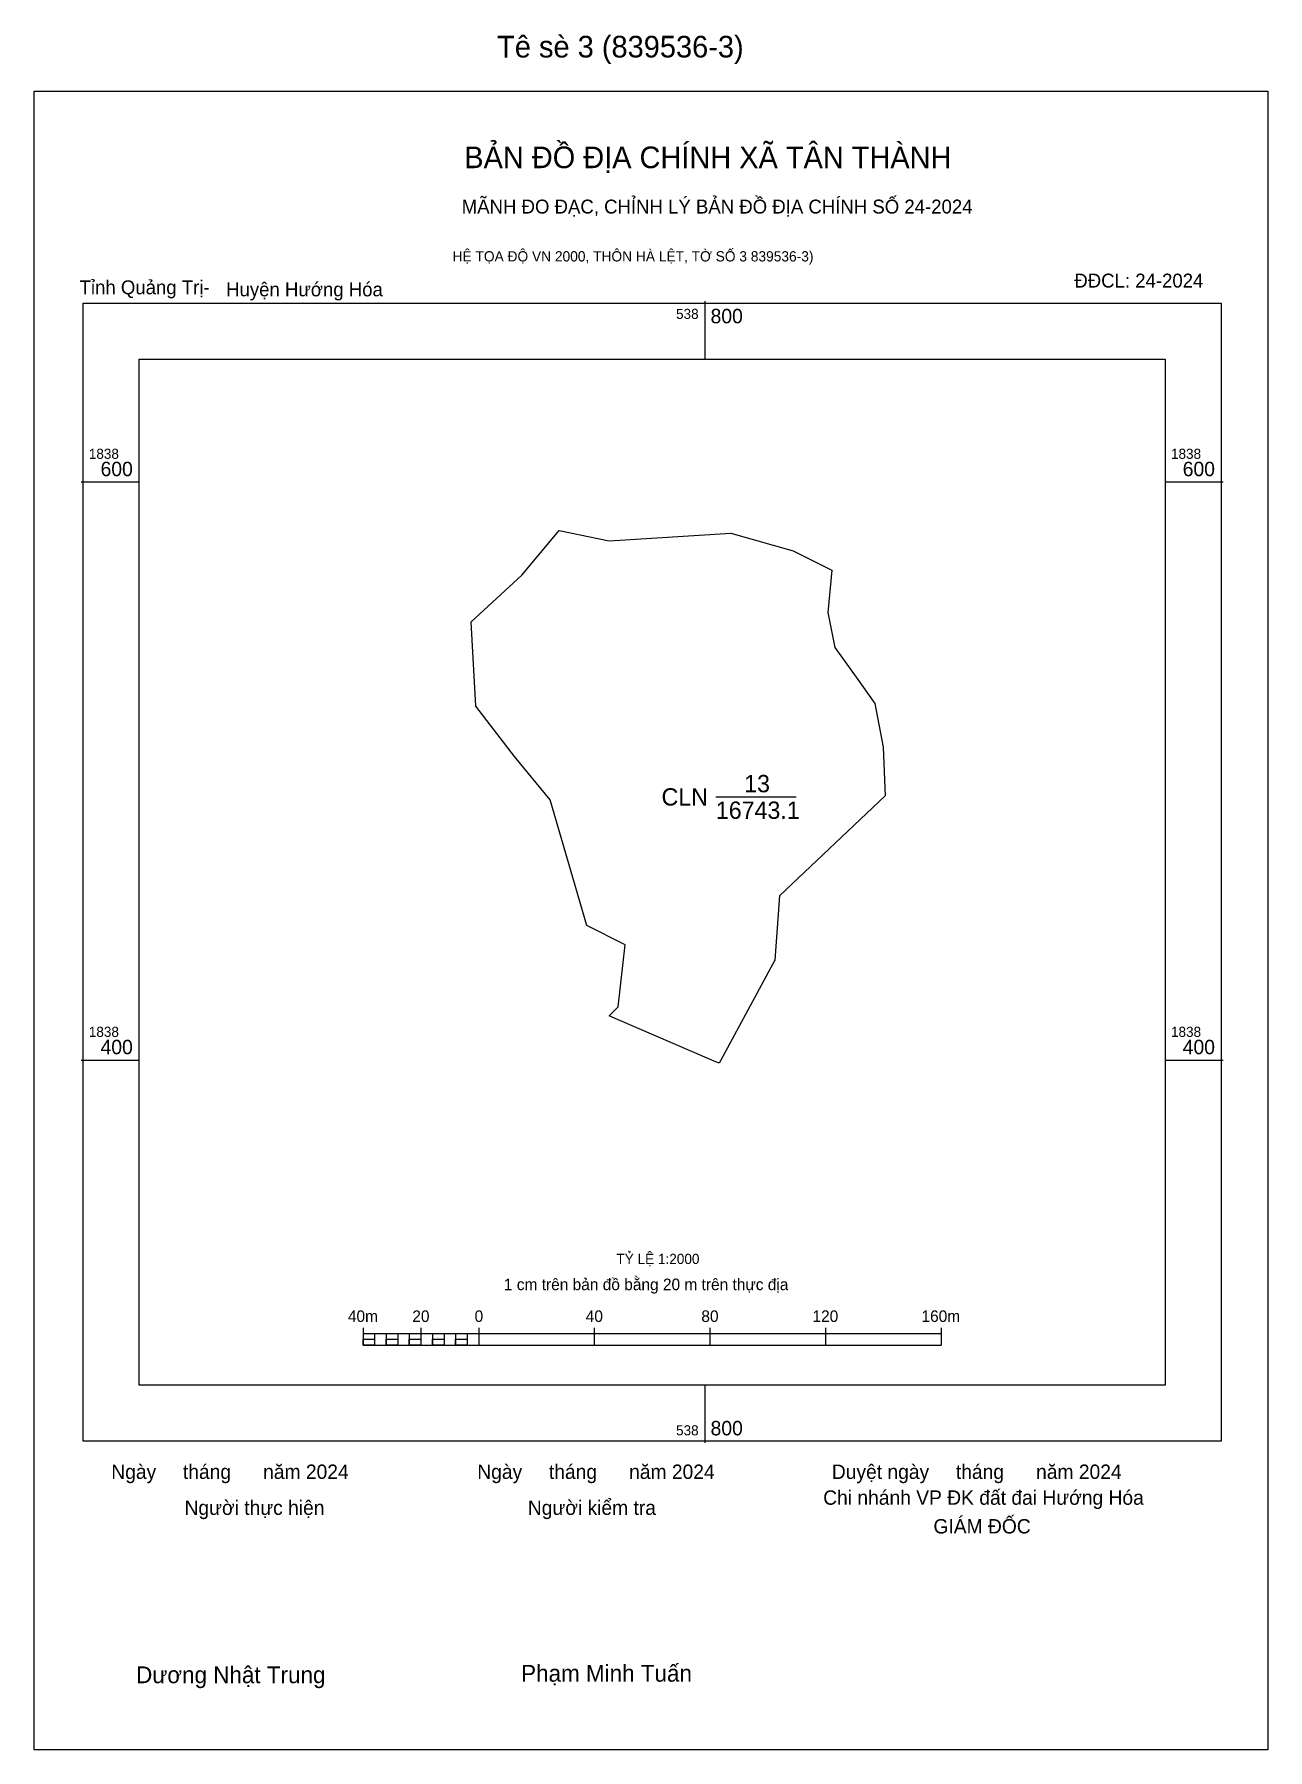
# Model space of a CAD drawing. Extents: x 538568 to 538995, y 1838161 to 1838755.
import ezdxf

# ---------------------------------------------------------------- set-up
doc = ezdxf.new("R2010")
doc.units = 0
for name, color, linetype in [('Level 10', 7, 'Continuous'), ('Level 13', 7, 'Continuous'), ('Level 15', 7, 'Continuous'), ('Level 27', 7, 'Continuous'), ('Level 49', 7, 'Continuous'), ('Level 6', 7, 'Continuous'), ('Level 62', 7, 'Continuous'), ('Level 63', 7, 'Continuous'), ('Level 9', 7, 'Continuous')]:
    doc.layers.add(name, color=color, linetype=linetype)

msp = doc.modelspace()

# ---------------------------------------------------------------- linework, layer by layer
at = {"layer": 'Level 10'}
msp.add_lwpolyline([(538749.57, 1838583.16), (538766.93, 1838579.69), (538809.02, 1838582.25), (538830.63, 1838576.21), (538844.01, 1838569.47), (538842.53, 1838554.84), (538845.01, 1838542.69), (538852.34, 1838532.51), (538858.85, 1838523.39), (538861.68, 1838508.25), (538862.39, 1838491.43), (538825.85, 1838456.86), (538824.23, 1838434.49), (538805.54, 1838400), (538804.95, 1838398.91), (538802.41, 1838400), (538769.79, 1838414), (538766.93, 1838415.23), (538770.06, 1838418.36), (538772.45, 1838439.86), (538759.16, 1838446.53), (538746.53, 1838489.98), (538734.22, 1838504.97), (538720.77, 1838522.38), (538719.17, 1838551.66), (538736.71, 1838567.75), (538736.73, 1838567.77)], close=True, dxfattribs=at)
at = {"layer": 'Level 15'}
msp.add_lwpolyline([(538568.03, 1838735.21), (538994.75, 1838735.21), (538994.75, 1838161.38), (538568.03, 1838161.38)], close=True, dxfattribs=at)
at = {"layer": 'Level 27'}
for p, q in [((538809.02, 1838582.25), (538809.02, 1838582.27)), ((538844.01, 1838569.47), (538844.03, 1838569.48)), ((538720.77, 1838522.38), (538720.77, 1838522.36)), ((538862.39, 1838491.43), (538862.41, 1838491.42)), ((538759.16, 1838446.53), (538759.14, 1838446.54)), ((538824.23, 1838434.49), (538824.24, 1838434.47)), ((538766.93, 1838415.23), (538766.91, 1838415.22)), ((538769.79, 1838414), (538769.79, 1838413.98))]:
    msp.add_line(p, q, dxfattribs=at)
at = {"layer": 'Level 49'}
msp.add_line((538803.82, 1838491.04), (538831.56, 1838491.04), dxfattribs=at)
at = {"layer": 'Level 62'}
msp.add_lwpolyline([(538604.27, 1838642.53), (538959.29, 1838642.53), (538959.29, 1838287.51), (538604.27, 1838287.51)], close=True, dxfattribs=at)
at = {"layer": 'Level 63'}
for p, q in [((538800, 1838662.53), (538800, 1838642.53)), ((538584.27, 1838600), (538604.27, 1838600)), ((538959.29, 1838600), (538979.29, 1838600)), ((538584.27, 1838400), (538604.27, 1838400)), ((538959.29, 1838400), (538979.29, 1838400)), ((538681.78, 1838307.37), (538681.78, 1838301.37)), ((538681.78, 1838305.37), (538881.78, 1838305.37)), ((538685.78, 1838305.37), (538685.78, 1838301.37)), ((538689.78, 1838305.37), (538689.78, 1838301.37)), ((538693.78, 1838305.37), (538693.78, 1838301.37)), ((538697.78, 1838305.37), (538697.78, 1838301.37)), ((538701.78, 1838307.37), (538701.78, 1838301.37)), ((538701.78, 1838305.37), (538701.78, 1838301.37)), ((538705.78, 1838305.37), (538705.78, 1838301.37)), ((538709.78, 1838305.37), (538709.78, 1838301.37)), ((538713.78, 1838305.37), (538713.78, 1838301.37)), ((538717.78, 1838305.37), (538717.78, 1838301.37)), ((538721.78, 1838307.37), (538721.78, 1838301.37)), ((538721.78, 1838305.37), (538721.78, 1838301.37)), ((538761.78, 1838307.37), (538761.78, 1838301.37)), ((538801.78, 1838307.37), (538801.78, 1838301.37)), ((538841.78, 1838307.37), (538841.78, 1838301.37)), ((538881.78, 1838307.37), (538881.78, 1838301.37)), ((538681.78, 1838301.37), (538881.78, 1838301.37)), ((538800, 1838287.51), (538800, 1838267.51))]:
    msp.add_line(p, q, dxfattribs=at)
for points in [[(538584.89, 1838661.9), (538978.67, 1838661.9), (538978.67, 1838268.13), (538584.89, 1838268.13)], [(538681.78, 1838303.37), (538685.78, 1838303.37), (538685.78, 1838301.37), (538681.78, 1838301.37)], [(538681.78, 1838303.37), (538685.78, 1838303.37), (538685.78, 1838301.37), (538681.78, 1838301.37)], [(538689.78, 1838303.37), (538693.78, 1838303.37), (538693.78, 1838301.37), (538689.78, 1838301.37)], [(538697.78, 1838303.37), (538701.78, 1838303.37), (538701.78, 1838301.37), (538697.78, 1838301.37)], [(538705.78, 1838303.37), (538709.78, 1838303.37), (538709.78, 1838301.37), (538705.78, 1838301.37)], [(538713.78, 1838303.37), (538717.78, 1838303.37), (538717.78, 1838301.37), (538713.78, 1838301.37)]]:
    msp.add_lwpolyline(points, close=True, dxfattribs=at)

# ---------------------------------------------------------------- texts
at = {"layer": 'Level 13'}
for s, p in [('CLN', (538785.03, 1838488.04)), ('13', (538813.63, 1838492.64)), ('16743.1', (538803.83, 1838483.44))]:
    msp.add_text(s, height=6, dxfattribs=at).set_placement(p)
at = {"layer": 'Level 6'}
msp.add_text('TỶ LỆ 1:2000', height=3.5158, dxfattribs=at).set_placement((538769.41, 1838329.43))
at = {"layer": 'Level 63'}
for s, height, p in [('Tê sè 3 (839536-3)', 7.5, (538728.15, 1838746.86)), ('BẢN ĐỒ ĐỊA CHÍNH XÃ TÂN THÀNH', 7.4873, (538716.79, 1838708.57)), ('MÃNH ĐO ĐẠC, CHỈNH LÝ BẢN ĐỒ ĐỊA CHÍNH SỐ 24-2024', 4.8044, (538715.91, 1838692.88)), ('HỆ TỌA ĐỘ VN 2000, THÔN HÀ LỆT, TỜ SỐ 3 839536-3)', 3.5565, (538712.74, 1838676.29)), ('538', 3.5, (538790.06, 1838656.4)), ('800', 5, (538802, 1838654.9)), ('1838', 3.5, (538586.89, 1838608)), ('600', 5, (538590.95, 1838602)), ('1838', 3.5, (538961.29, 1838608)), ('600', 5, (538965.35, 1838602)), ('1838', 3.5, (538586.89, 1838408)), ('1838', 3.5, (538961.29, 1838408)), ('400', 5, (538590.95, 1838402)), ('400', 5, (538965.35, 1838402)), ('1 cm trên bản đồ bằng 20 m trên thực địa', 4, (538730.5, 1838320.37)), ('40m', 4, (538676.52, 1838309.37)), ('20', 4, (538698.81, 1838309.37)), ('0', 4, (538720.36, 1838309.37)), ('40', 4, (538758.81, 1838309.37)), ('80', 4, (538798.81, 1838309.37)), ('120', 4, (538837.25, 1838309.37)), ('160m', 4, (538874.97, 1838309.37)), ('538', 3.5, (538790.06, 1838270.13)), ('800', 5, (538802, 1838270.13)), ('Ngày     tháng      năm 2024', 4.9766, (538594.67, 1838255.06)), ('Ngày     tháng      năm 2024', 4.9766, (538721.29, 1838255.06)), ('Duyệt ngày     tháng      năm 2024', 4.9766, (538843.96, 1838255.06)), ('Chi nhánh VP ĐK đất đai Hướng Hóa', 4.9766, (538840.96, 1838246.12)), ('Người thực hiện', 4.9766, (538620, 1838242.62)), ('Người kiểm tra', 4.9766, (538738.78, 1838242.62)), ('GIÁM ĐỐC', 4.977, (538879.11, 1838236.19)), ('Dương Nhật Trung', 5.8048, (538603.26, 1838184.39)), ('Phạm Minh Tuấn', 5.8048, (538736.45, 1838184.91))]:
    msp.add_text(s, height=height, dxfattribs=at).set_placement(p)
at = {"layer": 'Level 9'}
for s, p in [('ĐĐCL: 24-2024', (538927.85, 1838667.27)), ('Tỉnh Quảng Trị-', (538583.7, 1838664.95)), ('Huyện Hướng Hóa', (538634.4, 1838664.23))]:
    msp.add_text(s, height=4.8044, dxfattribs=at).set_placement(p)

doc.saveas('drawing.dxf')
